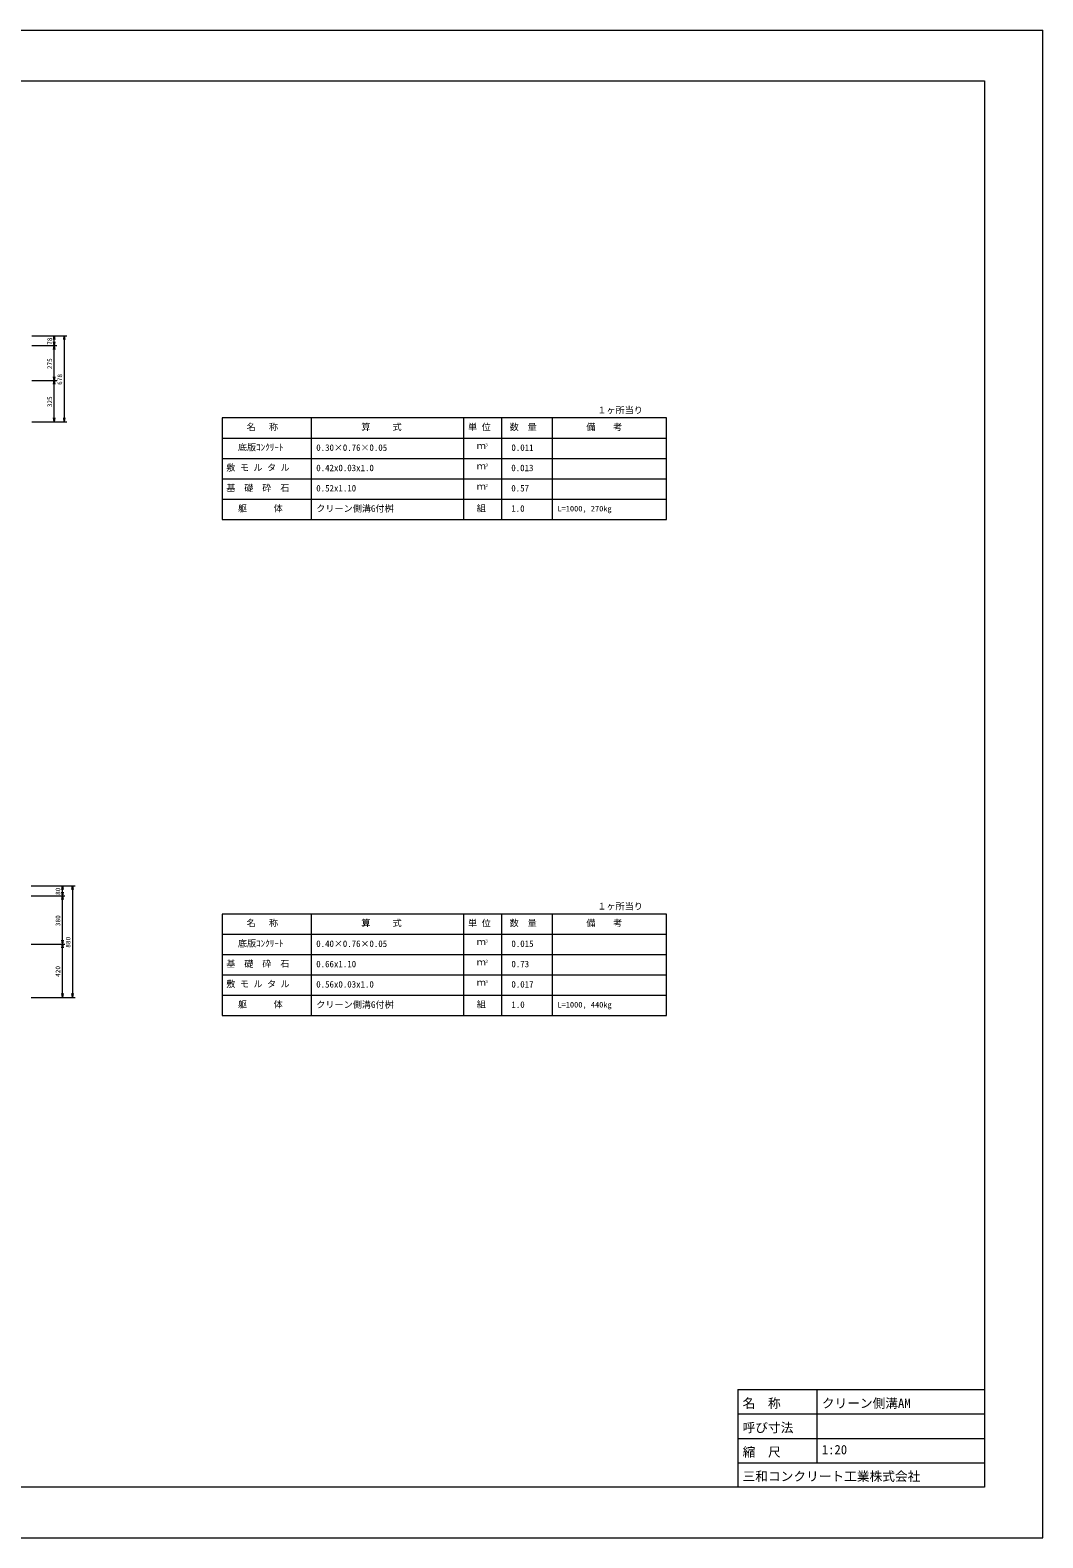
# Model space of a CAD drawing. Units: millimetres on the paper. Extents: x 0 to 841, y 0 to 594.
# Drawn here: x 442 to 841, y 0 to 594 of the extents above; entities that cross this region are included whole.
import ezdxf
from ezdxf.enums import TextEntityAlignment as Align

# ---------------------------------------------------------------- set-up
doc = ezdxf.new("R2010")
doc.units = ezdxf.units.MM
for name, color, linetype, lineweight in [('D-MTR-FRAM（材料表図枠）', 2, 'Continuous', 18), ('D-STR-DIM（寸法）', 7, 'Continuous', 18), ('D-TTL(外枠）', 2, 'Continuous', 18), ('DEFPOINTS_2', 8, 'Continuous', 18)]:
    doc.layers.add(name, color=color, linetype=linetype, lineweight=lineweight)
doc.layers.add('D-MTR-TXT(文字列）', color=7, linetype='Continuous')
doc.layers.add('D-TTL-TXT（文字）', color=7, linetype='Continuous')
doc.styles.add('ＭＳ ゴシック', font='')
doc.styles.get('ＭＳ ゴシック').set_extended_font_data('MS Gothic')

msp = doc.modelspace()

# ---------------------------------------------------------------- linework, layer by layer
at = {"layer": 'D-MTR-FRAM（材料表図枠）'}
for p, q in [((517.766, 441.229), (517.766, 401.229)), ((692.766, 441.229), (517.766, 441.229)), ((552.766, 441.229), (552.766, 401.229)), ((612.766, 441.229), (612.766, 401.229)), ((627.766, 441.229), (627.766, 401.229)), ((647.766, 441.229), (647.766, 401.229)), ((692.766, 401.229), (692.766, 441.229)), ((517.766, 433.229), (692.766, 433.229)), ((517.766, 425.229), (692.766, 425.229)), ((517.766, 417.229), (692.766, 417.229)), ((517.766, 409.229), (692.766, 409.229)), ((517.766, 401.229), (692.766, 401.229)), ((517.766, 245.778), (517.766, 205.778)), ((692.766, 245.778), (517.766, 245.778)), ((552.766, 245.778), (552.766, 205.778)), ((612.766, 245.778), (612.766, 205.778)), ((627.766, 245.778), (627.766, 205.778)), ((647.766, 245.778), (647.766, 205.778)), ((692.766, 205.778), (692.766, 245.778)), ((517.766, 237.778), (692.766, 237.778)), ((517.766, 229.778), (692.766, 229.778)), ((517.766, 221.778), (692.766, 221.778)), ((517.766, 213.778), (692.766, 213.778)), ((517.766, 205.778), (692.766, 205.778))]:
    msp.add_line(p, q, dxfattribs=at)
at = {"layer": 'D-STR-DIM（寸法）'}
for p, q in [((442.705, 473.626), (456.519, 473.626)), ((442.705, 473.626), (452.519, 473.626)), ((442.705, 469.726), (452.519, 469.726)), ((442.705, 469.726), (452.519, 469.726)), ((451.269, 472.126), (451.519, 473.626)), ((451.519, 469.726), (451.269, 471.226)), ((451.269, 468.226), (451.519, 469.726)), ((451.519, 473.626), (451.769, 472.126)), ((451.519, 473.626), (451.519, 472.126)), ((451.519, 471.226), (451.519, 472.126)), ((451.769, 471.226), (451.519, 469.726)), ((451.519, 469.726), (451.519, 471.226)), ((451.519, 469.726), (451.769, 468.226)), ((451.519, 469.726), (451.519, 468.226)), ((455.269, 472.126), (455.519, 473.626)), ((455.519, 473.626), (455.769, 472.126)), ((455.519, 473.626), (455.519, 472.126)), ((455.519, 472.126), (455.519, 441.226)), ((451.519, 457.476), (451.519, 468.226)), ((451.519, 455.976), (451.269, 457.476)), ((451.769, 457.476), (451.519, 455.976)), ((451.519, 455.976), (451.519, 457.476)), ((442.705, 455.976), (452.519, 455.976)), ((442.705, 455.976), (452.519, 455.976)), ((451.269, 454.476), (451.519, 455.976)), ((451.519, 455.976), (451.769, 454.476)), ((451.519, 455.976), (451.519, 454.476)), ((451.519, 441.226), (451.519, 454.476)), ((442.705, 439.726), (456.519, 439.726)), ((442.705, 439.726), (452.519, 439.726)), ((451.519, 439.726), (451.269, 441.226)), ((451.769, 441.226), (451.519, 439.726)), ((451.519, 439.726), (451.519, 441.226)), ((455.519, 439.726), (455.269, 441.226)), ((455.769, 441.226), (455.519, 439.726)), ((455.519, 439.726), (455.519, 441.226)), ((442.418, 256.931), (459.767, 256.931)), ((442.418, 256.931), (455.767, 256.931)), ((454.517, 255.431), (454.767, 256.931)), ((454.767, 256.931), (455.017, 255.431)), ((454.767, 256.931), (454.767, 255.431)), ((454.767, 254.431), (454.767, 255.431)), ((458.517, 255.431), (458.767, 256.931)), ((458.767, 256.931), (459.017, 255.431)), ((458.767, 256.931), (458.767, 255.431)), ((458.767, 255.431), (458.767, 214.431)), ((442.418, 252.931), (455.767, 252.931)), ((442.418, 252.931), (455.767, 252.931)), ((454.767, 252.931), (454.517, 254.431)), ((454.517, 251.431), (454.767, 252.931)), ((455.017, 254.431), (454.767, 252.931)), ((454.767, 252.931), (454.767, 254.431)), ((454.767, 252.931), (455.017, 251.431)), ((454.767, 252.931), (454.767, 251.431)), ((454.767, 235.431), (454.767, 251.431)), ((442.418, 233.931), (455.767, 233.931)), ((442.418, 233.931), (455.767, 233.931)), ((454.767, 233.931), (454.517, 235.431)), ((454.517, 232.431), (454.767, 233.931)), ((455.017, 235.431), (454.767, 233.931)), ((454.767, 233.931), (454.767, 235.431)), ((454.767, 233.931), (455.017, 232.431)), ((454.767, 233.931), (454.767, 232.431)), ((454.767, 214.431), (454.767, 232.431)), ((454.767, 212.931), (454.517, 214.431)), ((455.017, 214.431), (454.767, 212.931)), ((454.767, 212.931), (454.767, 214.431)), ((458.767, 212.931), (458.517, 214.431)), ((459.017, 214.431), (458.767, 212.931)), ((458.767, 212.931), (458.767, 214.431)), ((442.418, 212.931), (459.767, 212.931)), ((442.418, 212.931), (455.767, 212.931))]:
    msp.add_line(p, q, dxfattribs=at)
at = {"layer": 'D-TTL(外枠）'}
for p, q in [((23, 574), (818, 574)), ((818, 574), (818, 20)), ((720.8, 58.4), (818, 58.4)), ((720.8, 58.4), (720.8, 20)), ((752, 58.4), (752, 29.6)), ((720.8, 48.8), (818, 48.8)), ((720.8, 39.2), (818, 39.2)), ((720.8, 29.6), (818, 29.6)), ((818, 20), (23, 20))]:
    msp.add_line(p, q, dxfattribs=at)
at = {"layer": 'DEFPOINTS_2'}
for p, q in [((0, 594), (841, 594)), ((841, 0), (841, 594)), ((0, 0), (841, 0))]:
    msp.add_line(p, q, dxfattribs=at)

# ---------------------------------------------------------------- texts
at = {"layer": 'D-MTR-TXT(文字列）', "style": 'ＭＳ ゴシック'}
for s, height, p in [('１ヶ所当り  ', 2.566, (665.476, 442.229)), ('名   称', 2.566, (527.306, 435.594)), ('算     式', 2.566, (572.515, 435.594)), ('単 位', 2.566, (614.58, 435.576)), ('数  量', 2.566, (630.943, 435.612)), ('備    考', 2.566, (661.169, 435.585)), ('底版ｺﾝｸﾘｰﾄ', 2.566, (523.895, 427.594)), ('0.30×0.76×0.05', 2.566, (554.766, 427.479)), ('ｍ', 2.566, (617.991, 428.216)), (' ３', 1.1, (620.266, 429.729)), ('0.011', 2.566, (631.638, 427.479)), ('敷 モ ル タ ル', 2.566, (519.347, 419.621)), ('0.42x0.03x1.0', 2.566, (554.766, 419.479)), ('ｍ', 2.566, (617.991, 420.216)), (' ３', 1.1, (620.266, 421.729)), ('0.013', 2.566, (631.6, 419.479)), ('基  礎  砕  石', 2.566, (519.347, 411.585)), ('0.52x1.10', 2.566, (554.766, 411.479)), ('ｍ', 2.566, (617.991, 412.216)), (' ２', 1.1, (620.266, 413.729)), ('0.57', 2.566, (631.6, 411.479)), ('躯      体', 2.566, (523.895, 403.576)), ('クリーン側溝G付桝', 2.566, (554.766, 403.479)), ('組', 2.566, (617.991, 403.568)), ('1.0   ', 2.566, (631.6, 403.479)), ('L=1000, 270kg', 2.199, (649.766, 403.729)), ('１ヶ所当り  ', 2.566, (665.476, 246.778)), ('名   称', 2.566, (527.306, 240.144)), ('算     式', 2.566, (572.515, 240.144)), ('単 位', 2.566, (614.58, 240.126)), ('数  量', 2.566, (630.943, 240.161)), ('備    考', 2.566, (661.169, 240.135)), ('底版ｺﾝｸﾘｰﾄ', 2.566, (523.895, 232.144)), ('0.40×0.76×0.05', 2.566, (554.766, 232.028)), ('ｍ', 2.566, (617.991, 232.765)), (' ３', 1.1, (620.266, 234.278)), ('0.015', 2.566, (631.638, 232.028)), ('基  礎  砕  石', 2.566, (519.347, 224.135)), ('0.66x1.10', 2.566, (554.766, 224.028)), ('ｍ', 2.566, (617.991, 224.765)), (' ２', 1.1, (620.266, 226.278)), ('0.73', 2.566, (631.638, 224.028)), ('敷 モ ル タ ル', 2.566, (519.347, 216.17)), ('0.56x0.03x1.0', 2.566, (554.766, 216.028)), ('ｍ', 2.566, (617.991, 216.765)), (' ３', 1.1, (620.266, 218.278)), ('0.017', 2.566, (631.638, 216.028)), ('躯      体', 2.566, (523.895, 208.126)), ('クリーン側溝G付桝', 2.566, (554.766, 208.028)), ('組', 2.566, (617.991, 208.117)), ('1.0   ', 2.566, (631.638, 208.028)), ('L=1000, 440kg', 2.199, (649.766, 208.278))]:
    msp.add_text(s, height=height, dxfattribs=at).set_placement(p, align=Align.BOTTOM_LEFT)
at = {"layer": 'D-STR-DIM（寸法）', "style": 'ＭＳ ゴシック'}
for s, p in [('78', (451.219, 470.033)), ('275', (451.219, 460.434)), ('678', (455.219, 454.233)), ('325', (451.219, 445.44)), ('80', (454.467, 253.3)), ('380', (454.467, 240.988)), ('880', (458.467, 232.488)), ('420', (454.467, 221.007))]:
    msp.add_text(s, height=1.833, rotation=90, dxfattribs=at).set_placement(p, align=Align.BOTTOM_LEFT)
at = {"layer": 'D-TTL-TXT（文字）', "style": 'ＭＳ ゴシック'}
for s, p in [('名\u3000称', (722.731, 50.114)), ('クリーン側溝AM', (753.931, 50.114)), ('呼び寸法', (722.731, 40.514)), ('縮\u3000尺', (722.731, 30.914)), ('1:20', (753.931, 31.827)), ('三和コンクリート工業株式会社', (722.731, 21.314))]:
    msp.add_text(s, height=3.666, dxfattribs=at).set_placement(p, align=Align.BOTTOM_LEFT)

doc.saveas('drawing.dxf')
